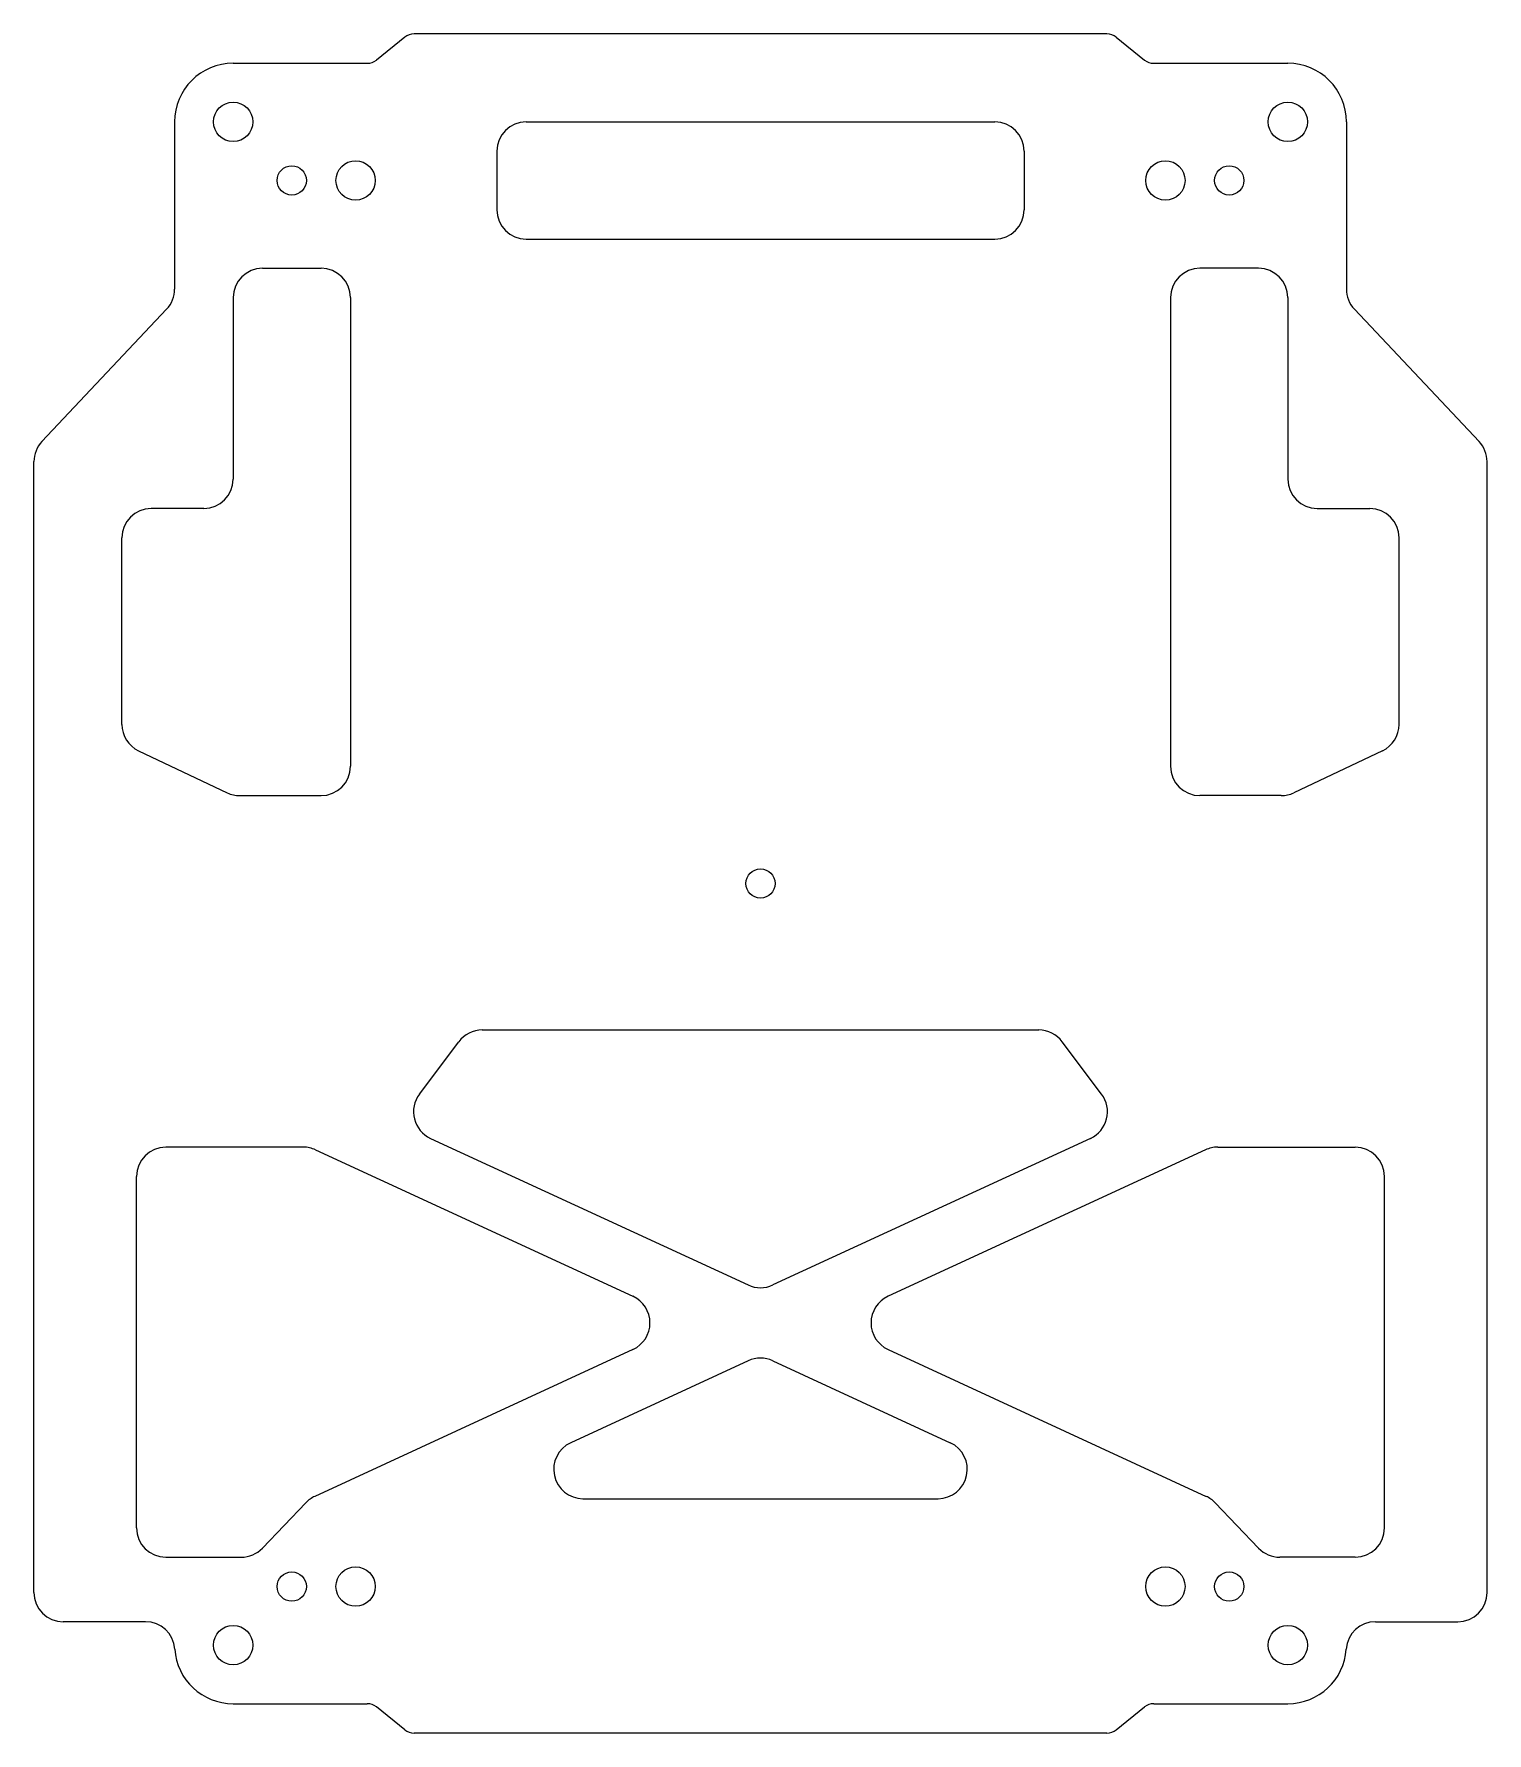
# Model space of a CAD drawing. Extents: x -3.1 to 3.1, y -3.62 to 3.63.
import ezdxf

# ---------------------------------------------------------------- set-up
doc = ezdxf.new("R2010")
doc.units = 0
doc.header["$MEASUREMENT"] = 0
doc.layers.add('VISIBLE', color=7, linetype='CONTINUOUS')

msp = doc.modelspace()

# ---------------------------------------------------------------- linework, layer by layer
at = {"layer": 'VISIBLE'}
for p, q in [((1.4781, 3.625), (-1.4781, 3.625)), ((-1.5171, 3.6113), (-1.639, 3.5137)), ((1.5171, 3.6113), (1.639, 3.5137)), ((-2.25, 3.5), (-1.6781, 3.5)), ((1.6781, 3.5), (2.25, 3.5)), ((-2.5, 3.25), (-2.5, 2.5365)), ((-1, 3.25), (1, 3.25)), ((2.5, 3.25), (2.5, 2.5365)), ((-1.125, 3.125), (-1.125, 2.875)), ((1.125, 3.125), (1.125, 2.875)), ((-1, 2.75), (1, 2.75)), ((-2.125, 2.625), (-1.875, 2.625)), ((2.125, 2.625), (1.875, 2.625)), ((-2.25, 2.5), (-2.25, 1.725)), ((-1.75, 2.5), (-1.75, 0.5)), ((1.75, 2.5), (1.75, 0.5)), ((2.25, 2.5), (2.25, 1.725)), ((-3.066, 1.8861), (-2.534, 2.4508)), ((3.066, 1.8861), (2.534, 2.4508)), ((-3.1, -3.025), (-3.1, 1.8004)), ((3.1, -3.025), (3.1, 1.8004)), ((-2.375, 1.6), (-2.6, 1.6)), ((2.375, 1.6), (2.6, 1.6)), ((-2.725, 0.6791), (-2.725, 1.475)), ((2.725, 0.6791), (2.725, 1.475)), ((-2.6535, 0.5661), (-2.2754, 0.387)), ((2.6535, 0.5661), (2.2754, 0.387)), ((-2.2219, 0.375), (-1.875, 0.375)), ((2.2219, 0.375), (1.875, 0.375)), ((-1.1875, -0.625), (1.1875, -0.625)), ((-1.4555, -0.899), (-1.2875, -0.675)), ((1.4555, -0.899), (1.2875, -0.675)), ((-1.9507, -1.125), (-2.5375, -1.125)), ((-1.8984, -1.1365), (-0.5442, -1.7615)), ((-1.4079, -1.0875), (-0.0524, -1.7132)), ((1.4079, -1.0875), (0.0524, -1.7132)), ((1.8984, -1.1365), (0.5442, -1.7615)), ((1.9507, -1.125), (2.5375, -1.125)), ((-2.6625, -2.75), (-2.6625, -1.25)), ((2.6625, -2.75), (2.6625, -1.25)), ((-0.5442, -1.9885), (-1.9018, -2.6151)), ((0.5442, -1.9885), (1.9018, -2.6151)), ((-0.0524, -2.0368), (-0.81, -2.3865)), ((0.0524, -2.0368), (0.81, -2.3865)), ((-1.9397, -2.6421), (-2.1256, -2.8364)), ((-0.7576, -2.625), (0.7576, -2.625)), ((1.9397, -2.6421), (2.1256, -2.8364)), ((-2.5375, -2.875), (-2.2159, -2.875)), ((2.5375, -2.875), (2.2159, -2.875)), ((-2.6242, -3.15), (-2.975, -3.15)), ((2.6242, -3.15), (2.975, -3.15)), ((-2.25, -3.5), (-1.6781, -3.5)), ((-1.5171, -3.6113), (-1.639, -3.5137)), ((1.5171, -3.6113), (1.639, -3.5137)), ((1.6781, -3.5), (2.25, -3.5)), ((1.4781, -3.625), (-1.4781, -3.625))]:
    msp.add_line(p, q, dxfattribs=at)
for centre, radius in [((-2.25, 3.25), 0.084), ((2.25, 3.25), 0.084), ((-2, 3), 0.0625), ((-1.7275, 3), 0.084), ((1.7275, 3), 0.084), ((2, 3), 0.0625), ((0, 0), 0.0625), ((-2, -3), 0.0625), ((-1.7275, -3), 0.084), ((1.7275, -3), 0.084), ((2, -3), 0.0625), ((-2.25, -3.25), 0.084), ((2.25, -3.25), 0.084)]:
    msp.add_circle(centre, radius, dxfattribs=at)
for centre, radius, start, end in [((-1.4781, 3.5625), 0.0625, 90, 128.68219), ((1.4781, 3.5625), 0.0625, 51.31781, 90), ((-2.25, 3.25), 0.25, 90, 180), ((-1.6781, 3.5625), 0.0625, 270, 308.68219), ((1.6781, 3.5625), 0.0625, 231.31781, 270), ((2.25, 3.25), 0.25, 0, 90), ((-1, 3.125), 0.125, 90, 180), ((1, 3.125), 0.125, 0, 90), ((-1, 2.875), 0.125, 180, 270), ((1, 2.875), 0.125, 270, 0), ((-2.125, 2.5), 0.125, 90, 180), ((-1.875, 2.5), 0.125, 0, 90), ((1.875, 2.5), 0.125, 90, 180), ((2.125, 2.5), 0.125, 0, 90), ((-2.625, 2.5365), 0.125, 316.70819, 0), ((2.625, 2.5365), 0.125, 180, 223.29181), ((-2.975, 1.8004), 0.125, 136.70819, 180), ((2.975, 1.8004), 0.125, 0, 43.29181), ((-2.375, 1.725), 0.125, 270, 0), ((2.375, 1.725), 0.125, 180, 270), ((-2.6, 1.475), 0.125, 90, 180), ((2.6, 1.475), 0.125, 0, 90), ((-2.6, 0.6791), 0.125, 180, 244.65382), ((2.6, 0.6791), 0.125, 295.34618, 0), ((-1.875, 0.5), 0.125, 270, 0), ((1.875, 0.5), 0.125, 180, 270), ((-2.2219, 0.5), 0.125, 244.65382, 270), ((2.2219, 0.5), 0.125, 270, 295.34618), ((-1.1875, -0.75), 0.125, 90, 143.1301), ((1.1875, -0.75), 0.125, 36.8699, 90), ((-1.3555, -0.974), 0.125, 143.1301, 245.22486), ((1.3555, -0.974), 0.125, 294.77514, 36.8699), ((-2.5375, -1.25), 0.125, 90, 180), ((-1.9507, -1.25), 0.125, 65.22486, 90), ((1.9507, -1.25), 0.125, 90, 114.77514), ((2.5375, -1.25), 0.125, 0, 90), ((0, -1.5997), 0.125, 245.22486, 294.77514), ((-0.5966, -1.875), 0.125, 294.77514, 65.22486), ((0.5966, -1.875), 0.125, 114.77514, 245.22486), ((0, -2.1503), 0.125, 65.22486, 114.77514), ((-0.7576, -2.5), 0.125, 114.77514, 270), ((0.7576, -2.5), 0.125, 270, 65.22486), ((-1.8494, -2.7286), 0.125, 114.77514, 136.26326), ((1.8494, -2.7286), 0.125, 43.73674, 65.22486), ((-2.5375, -2.75), 0.125, 180, 270), ((2.5375, -2.75), 0.125, 270, 0), ((-2.2159, -2.75), 0.125, 270, 316.26326), ((2.2159, -2.75), 0.125, 223.73674, 270), ((-2.975, -3.025), 0.125, 180, 270), ((2.975, -3.025), 0.125, 270, 0), ((-2.6242, -3.275), 0.125, 3.82255, 90), ((2.6242, -3.275), 0.125, 90, 176.17745), ((-2.25, -3.25), 0.25, 183.82255, 270), ((2.25, -3.25), 0.25, 270, 356.17745), ((-1.6781, -3.5625), 0.0625, 51.31781, 90), ((1.6781, -3.5625), 0.0625, 90, 128.68219), ((-1.4781, -3.5625), 0.0625, 231.31781, 270), ((1.4781, -3.5625), 0.0625, 270, 308.68219)]:
    msp.add_arc(centre, radius, start, end, dxfattribs=at)

doc.saveas('drawing.dxf')
